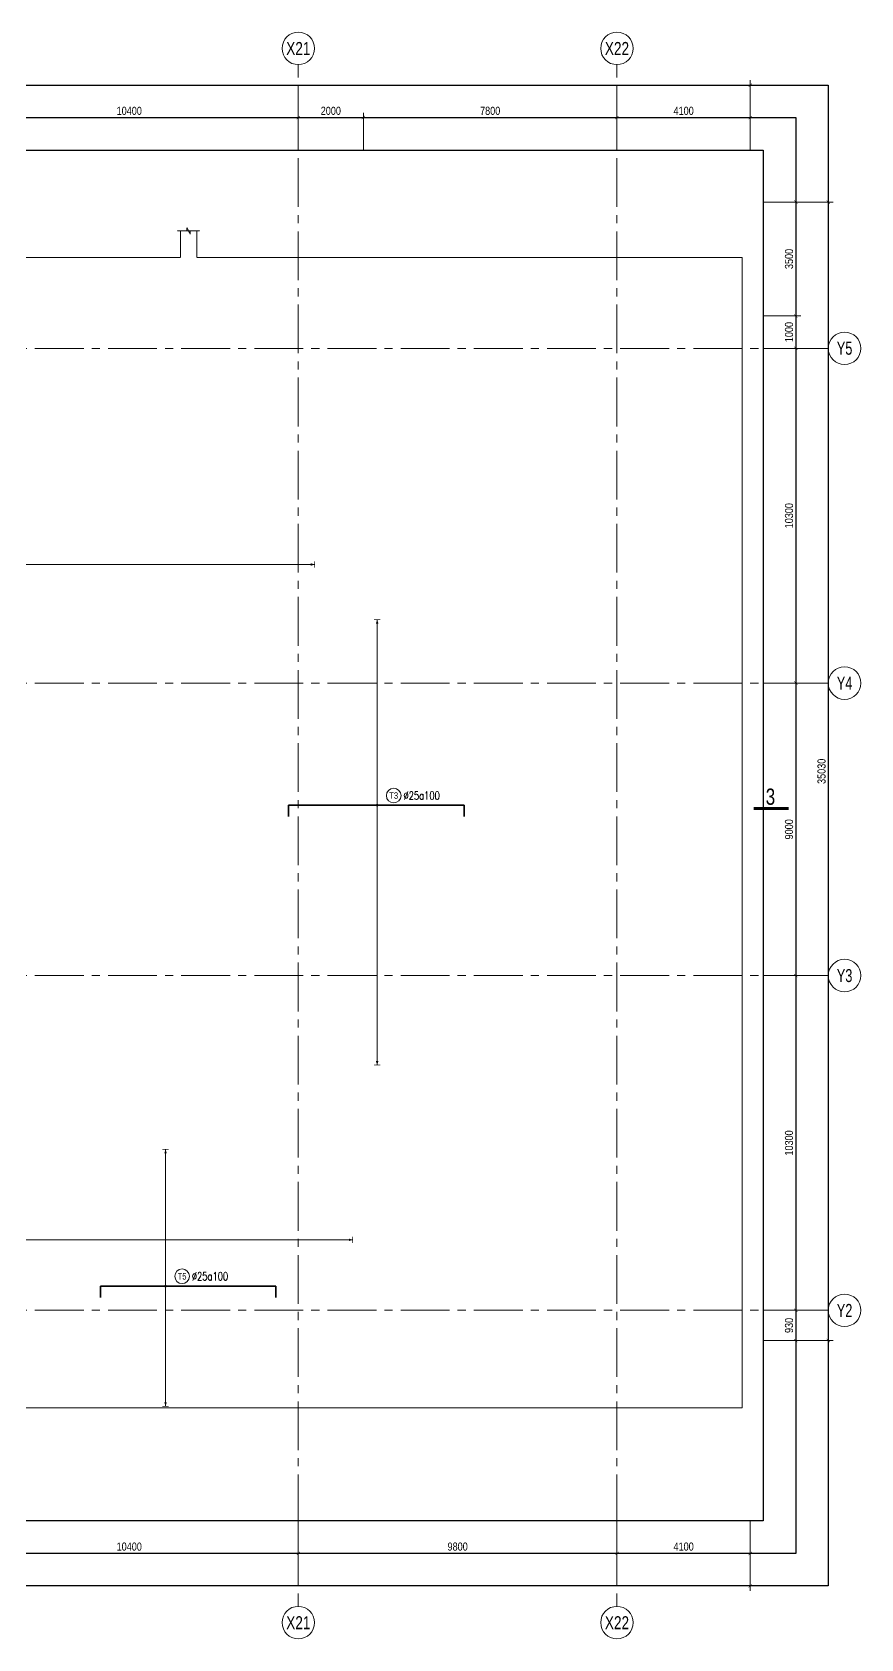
# Model space of a CAD drawing. Header units: millimetres. Extents: x -134772 to 596971, y -129535 to 35703.
# Drawn here: x 571485 to 596971, y -37177 to 12262 of the extents above; entities that cross this region are included whole.
import ezdxf
from ezdxf.enums import TextEntityAlignment as Align

# ---------------------------------------------------------------- set-up
doc = ezdxf.new("R2010")
doc.units = ezdxf.units.MM
doc.header["$MEASUREMENT"] = 0
for name, pattern in [('DASHED2', [0.375, 0.25, -0.125]), ('HIDDEN', [0.375, 0.25, -0.125]), ('POD_Grid$0$CENTER2', [1.125, 0.75, -0.125, 0.125, -0.125])]:
    doc.linetypes.add(name, pattern=pattern)
doc.layers.get('Defpoints').update_dxf_attribs({"color": 252})
for name, color, linetype, lineweight in [('NDC_S_ANNO', 7, 'Continuous', 20), ('NDC_S_CONTINUOUS', 3, 'Continuous', 20), ('NDC_S_DIM', 1, 'Continuous', 9), ('NDC_S_REBAR', 4, 'Continuous', 35), ('NDC_S_TEXT SYMBOL', 7, 'Continuous', 20), ('NDC_S_VN TEXT', 7, 'Continuous', 9), ('POD_Grid$0$NDC_S_AXIS', 5, 'POD_Grid$0$CENTER2', 13), ('POD_Grid$0$NDC_S_SYMBOL', 1, 'Continuous', 15), ('POD_Grid$0$NDC_S_TEXT SYMBOL', 7, 'Continuous', 20)]:
    doc.layers.add(name, color=color, linetype=linetype, lineweight=lineweight)
doc.styles.add('ARIAL', font='arial.ttf', dxfattribs={"width": 0.8})
doc.styles.add('NDC_ANNO', font='', dxfattribs={"width": 0.8})
doc.styles.add('NDC_ARIAL', font='arial.ttf', dxfattribs={"width": 0.8})
doc.styles.add('NDC_EN TXT', font='romans.shx', dxfattribs={"width": 0.8})
doc.styles.add('POD_Grid$0$NDC_ANNO', font='', dxfattribs={"width": 0.8})
doc.styles.get('NDC_ANNO').set_extended_font_data('Dotum')
doc.styles.get('POD_Grid$0$NDC_ANNO').set_extended_font_data('Dotum')
doc.dimstyles.new('NDC_1-100', dxfattribs={"dimscale": 100, "dimtxt": 2.5, "dimasz": 1, "dimexe": 1.5, "dimexo": 0, "dimgap": 0.8, "dimtad": 1, "dimdec": 0, "dimdsep": 46, "dimtxsty": 'NDC_ARIAL', "dimblk": 'DIMMARK', "dimcen": 49999.938995, "dimdle": 1.5, "dimclrd": 1, "dimclre": 1, "dimclrt": 3, "dimadec": 0, "dimazin": 0, "dimtfac": 1, "dimtdec": 0, "dimtix": 1, "dimtmove": 2, "dimatfit": 3, "dimfxl": 1, "dimarcsym": 0})

# ---------------------------------------------------------------- blocks, each defined once
blk = doc.blocks.new('*U51')
at = {"layer": 'POD_Grid$0$NDC_S_SYMBOL'}
blk.add_line((0, 5), (0, 9), dxfattribs=at)
blk.add_circle((0, 0), 5, dxfattribs=at)
at = {"layer": 'POD_Grid$0$NDC_S_TEXT SYMBOL', "color": 7, "style": 'POD_Grid$0$NDC_ANNO', "width": 0.8}
blk.add_attdef('GRID', text='', height=4, dxfattribs=at).set_placement((0, 0), align=Align.MIDDLE)
blk = doc.blocks.new('*U52')
at = {"layer": 'POD_Grid$0$NDC_S_SYMBOL'}
blk.add_line((5, 0), (9, 0), dxfattribs=at)
blk.add_circle((0, 0), 5, dxfattribs=at)
at = {"layer": 'POD_Grid$0$NDC_S_TEXT SYMBOL', "color": 7, "style": 'POD_Grid$0$NDC_ANNO', "width": 0.8}
blk.add_attdef('GRID', text='', height=4, rotation=270, dxfattribs=at).set_placement((0, 0), align=Align.MIDDLE)
blk = doc.blocks.new('DIMMARK')
at = {"layer": 'NDC_S_DIM', "color": 1}
blk.add_line((-1.5, 0), (1, 0), dxfattribs=at)
at = {"layer": 'NDC_S_DIM', "color": 2, "const_width": 0.15}
blk.add_lwpolyline([(-0.5, -0.5), (0.5, 0.5)], dxfattribs=at)
blk = doc.blocks.new('*D554')
at = {"layer": 'Defpoints', "color": 0, "transparency": 16777216}
for p in [(40300, -5549), (50700, -5549), (50700, -6549)]:
    blk.add_point(p, dxfattribs=at)
at = {"layer": 'NDC_S_DIM', "color": 1, "lineweight": -2, "transparency": 16777216}
for p, q in [((40300, -5549), (40300, -6699)), ((50700, -5549), (50700, -6699)), ((40400, -6549), (50600, -6549))]:
    blk.add_line(p, q, dxfattribs=at)
at = {"layer": 'NDC_S_DIM', "color": 1, "lineweight": -2, "transparency": 16777216, "xscale": 100, "yscale": 100, "zscale": 100, "rotation": 180}
blk.add_blockref('DIMMARK', (40300, -6549), dxfattribs=at)
at = {"layer": 'NDC_S_DIM', "color": 1, "lineweight": -2, "transparency": 16777216, "xscale": 100, "yscale": 100, "zscale": 100}
blk.add_blockref('DIMMARK', (50700, -6549), dxfattribs=at)
at = {"layer": 'NDC_S_DIM', "color": 3, "transparency": 16777216, "insert": (45500, -6341), "char_height": 250, "attachment_point": 5, "style": 'NDC_ARIAL'}
blk.add_mtext('10400', dxfattribs=at)
blk = doc.blocks.new('*D555')
at = {"layer": 'Defpoints', "color": 0, "transparency": 16777216}
for p in [(50700, -5549), (60500, -5549), (60500, -6549)]:
    blk.add_point(p, dxfattribs=at)
at = {"layer": 'NDC_S_DIM', "color": 1, "lineweight": -2, "transparency": 16777216}
for p, q in [((50700, -5549), (50700, -6699)), ((60500, -5549), (60500, -6699)), ((50800, -6549), (60400, -6549))]:
    blk.add_line(p, q, dxfattribs=at)
at = {"layer": 'NDC_S_DIM', "color": 1, "lineweight": -2, "transparency": 16777216, "xscale": 100, "yscale": 100, "zscale": 100, "rotation": 180}
blk.add_blockref('DIMMARK', (50700, -6549), dxfattribs=at)
at = {"layer": 'NDC_S_DIM', "color": 1, "lineweight": -2, "transparency": 16777216, "xscale": 100, "yscale": 100, "zscale": 100}
blk.add_blockref('DIMMARK', (60500, -6549), dxfattribs=at)
at = {"layer": 'NDC_S_DIM', "color": 3, "transparency": 16777216, "insert": (55600, -6341), "char_height": 250, "attachment_point": 5, "style": 'NDC_ARIAL'}
blk.add_mtext('9800', dxfattribs=at)
blk = doc.blocks.new('*D556')
at = {"layer": 'Defpoints', "color": 0, "transparency": 16777216}
for p in [(60500, -5549), (64600, -5549), (64600, -6549)]:
    blk.add_point(p, dxfattribs=at)
at = {"layer": 'NDC_S_DIM', "color": 1, "lineweight": -2, "transparency": 16777216}
for p, q in [((60500, -5549), (60500, -6699)), ((64600, -5549), (64600, -6699)), ((60600, -6549), (64500, -6549))]:
    blk.add_line(p, q, dxfattribs=at)
at = {"layer": 'NDC_S_DIM', "color": 1, "lineweight": -2, "transparency": 16777216, "xscale": 100, "yscale": 100, "zscale": 100, "rotation": 180}
blk.add_blockref('DIMMARK', (60500, -6549), dxfattribs=at)
at = {"layer": 'NDC_S_DIM', "color": 1, "lineweight": -2, "transparency": 16777216, "xscale": 100, "yscale": 100, "zscale": 100}
blk.add_blockref('DIMMARK', (64600, -6549), dxfattribs=at)
at = {"layer": 'NDC_S_DIM', "color": 3, "transparency": 16777216, "insert": (62550, -6341), "char_height": 250, "attachment_point": 5, "style": 'NDC_ARIAL'}
blk.add_mtext('4100', dxfattribs=at)
blk = doc.blocks.new('*D557')
at = {"layer": 'Defpoints', "color": 0, "transparency": 16777216}
for p in [(0, -5549), (64600, -5549), (64600, -7549)]:
    blk.add_point(p, dxfattribs=at)
at = {"layer": 'NDC_S_DIM', "color": 1, "lineweight": -2, "transparency": 16777216}
for p, q in [((0, -5549), (0, -7699)), ((64600, -5549), (64600, -7699)), ((100, -7549), (64500, -7549))]:
    blk.add_line(p, q, dxfattribs=at)
at = {"layer": 'NDC_S_DIM', "color": 1, "lineweight": -2, "transparency": 16777216, "xscale": 100, "yscale": 100, "zscale": 100, "rotation": 180}
blk.add_blockref('DIMMARK', (0, -7549), dxfattribs=at)
at = {"layer": 'NDC_S_DIM', "color": 1, "lineweight": -2, "transparency": 16777216, "xscale": 100, "yscale": 100, "zscale": 100}
blk.add_blockref('DIMMARK', (64600, -7549), dxfattribs=at)
at = {"layer": 'NDC_S_DIM', "color": 3, "transparency": 16777216, "insert": (32300, -7341), "char_height": 250, "attachment_point": 5, "style": 'NDC_ARIAL'}
blk.add_mtext('64600', dxfattribs=at)
blk = doc.blocks.new('*D563')
at = {"layer": 'Defpoints', "color": 0, "transparency": 16777216}
for p in [(50700, 37630), (40300, 36630), (50700, 36630)]:
    blk.add_point(p, dxfattribs=at)
at = {"layer": 'NDC_S_DIM', "color": 1, "lineweight": -2, "transparency": 16777216}
for p, q in [((40300, 36630), (40300, 37780)), ((40400, 37630), (50600, 37630)), ((50700, 36630), (50700, 37780))]:
    blk.add_line(p, q, dxfattribs=at)
at = {"layer": 'NDC_S_DIM', "color": 1, "lineweight": -2, "transparency": 16777216, "xscale": 100, "yscale": 100, "zscale": 100, "rotation": 180}
blk.add_blockref('DIMMARK', (40300, 37630), dxfattribs=at)
at = {"layer": 'NDC_S_DIM', "color": 1, "lineweight": -2, "transparency": 16777216, "xscale": 100, "yscale": 100, "zscale": 100}
blk.add_blockref('DIMMARK', (50700, 37630), dxfattribs=at)
at = {"layer": 'NDC_S_DIM', "color": 3, "transparency": 16777216, "insert": (45500, 37837), "char_height": 250, "attachment_point": 5, "style": 'NDC_ARIAL'}
blk.add_mtext('10400', dxfattribs=at)
blk = doc.blocks.new('*D564')
at = {"layer": 'Defpoints', "color": 0, "transparency": 16777216}
for p in [(52700, 37630), (50700, 36630), (52700, 36630)]:
    blk.add_point(p, dxfattribs=at)
at = {"layer": 'NDC_S_DIM', "color": 1, "lineweight": -2, "transparency": 16777216}
for p, q in [((50700, 36630), (50700, 37780)), ((50800, 37630), (52600, 37630)), ((52700, 36630), (52700, 37780))]:
    blk.add_line(p, q, dxfattribs=at)
at = {"layer": 'NDC_S_DIM', "color": 1, "lineweight": -2, "transparency": 16777216, "xscale": 100, "yscale": 100, "zscale": 100, "rotation": 180}
blk.add_blockref('DIMMARK', (50700, 37630), dxfattribs=at)
at = {"layer": 'NDC_S_DIM', "color": 1, "lineweight": -2, "transparency": 16777216, "xscale": 100, "yscale": 100, "zscale": 100}
blk.add_blockref('DIMMARK', (52700, 37630), dxfattribs=at)
at = {"layer": 'NDC_S_DIM', "color": 3, "transparency": 16777216, "insert": (51700, 37837), "char_height": 250, "attachment_point": 5, "style": 'NDC_ARIAL'}
blk.add_mtext('2000', dxfattribs=at)
blk = doc.blocks.new('*D565')
at = {"layer": 'Defpoints', "color": 0, "transparency": 16777216}
for p in [(64600, 37630), (60500, 36630), (64600, 36630)]:
    blk.add_point(p, dxfattribs=at)
at = {"layer": 'NDC_S_DIM', "color": 1, "lineweight": -2, "transparency": 16777216}
for p, q in [((60500, 36630), (60500, 37780)), ((60600, 37630), (64500, 37630)), ((64600, 36630), (64600, 37780))]:
    blk.add_line(p, q, dxfattribs=at)
at = {"layer": 'NDC_S_DIM', "color": 1, "lineweight": -2, "transparency": 16777216, "xscale": 100, "yscale": 100, "zscale": 100, "rotation": 180}
blk.add_blockref('DIMMARK', (60500, 37630), dxfattribs=at)
at = {"layer": 'NDC_S_DIM', "color": 1, "lineweight": -2, "transparency": 16777216, "xscale": 100, "yscale": 100, "zscale": 100}
blk.add_blockref('DIMMARK', (64600, 37630), dxfattribs=at)
at = {"layer": 'NDC_S_DIM', "color": 3, "transparency": 16777216, "insert": (62550, 37837), "char_height": 250, "attachment_point": 5, "style": 'NDC_ARIAL'}
blk.add_mtext('4100', dxfattribs=at)
blk = doc.blocks.new('*D566')
at = {"layer": 'Defpoints', "color": 0, "transparency": 16777216}
for p in [(64600, 38630), (0, 36630), (64600, 36630)]:
    blk.add_point(p, dxfattribs=at)
at = {"layer": 'NDC_S_DIM', "color": 1, "lineweight": -2, "transparency": 16777216}
for p, q in [((0, 36630), (0, 38780)), ((100, 38630), (64500, 38630)), ((64600, 36630), (64600, 38780))]:
    blk.add_line(p, q, dxfattribs=at)
at = {"layer": 'NDC_S_DIM', "color": 1, "lineweight": -2, "transparency": 16777216, "xscale": 100, "yscale": 100, "zscale": 100, "rotation": 180}
blk.add_blockref('DIMMARK', (0, 38630), dxfattribs=at)
at = {"layer": 'NDC_S_DIM', "color": 1, "lineweight": -2, "transparency": 16777216, "xscale": 100, "yscale": 100, "zscale": 100}
blk.add_blockref('DIMMARK', (64600, 38630), dxfattribs=at)
at = {"layer": 'NDC_S_DIM', "color": 3, "transparency": 16777216, "insert": (32300, 38837), "char_height": 250, "attachment_point": 5, "style": 'NDC_ARIAL'}
blk.add_mtext('64600', dxfattribs=at)
blk = doc.blocks.new('*D575')
at = {"layer": 'Defpoints', "color": 0, "transparency": 16777216}
for p in [(65000, 930), (66000, 930), (65000, 0)]:
    blk.add_point(p, dxfattribs=at)
at = {"layer": 'NDC_S_DIM', "color": 1, "lineweight": -2, "transparency": 16777216}
for p, q in [((65000, 930), (66150, 930)), ((66000, 100), (66000, 830)), ((65000, 0), (66150, 0))]:
    blk.add_line(p, q, dxfattribs=at)
at = {"layer": 'NDC_S_DIM', "color": 1, "lineweight": -2, "transparency": 16777216, "xscale": 100, "yscale": 100, "zscale": 100}
for p, rotation in [((66000, 930), 90), ((66000, 0), 270)]:
    blk.add_blockref('DIMMARK', p, dxfattribs=dict(at, rotation=rotation))
at = {"layer": 'NDC_S_DIM', "color": 3, "transparency": 16777216, "insert": (65792, 465), "char_height": 250, "attachment_point": 5, "rotation": 90, "style": 'NDC_ARIAL'}
blk.add_mtext('930', dxfattribs=at)
blk = doc.blocks.new('*D576')
at = {"layer": 'Defpoints', "color": 0, "transparency": 16777216}
for p in [(65000, 11230), (66000, 11230), (65000, 930)]:
    blk.add_point(p, dxfattribs=at)
at = {"layer": 'NDC_S_DIM', "color": 1, "lineweight": -2, "transparency": 16777216}
for p, q in [((65000, 11230), (66150, 11230)), ((66000, 1030), (66000, 11130)), ((65000, 930), (66150, 930))]:
    blk.add_line(p, q, dxfattribs=at)
at = {"layer": 'NDC_S_DIM', "color": 1, "lineweight": -2, "transparency": 16777216, "xscale": 100, "yscale": 100, "zscale": 100}
for p, rotation in [((66000, 11230), 90), ((66000, 930), 270)]:
    blk.add_blockref('DIMMARK', p, dxfattribs=dict(at, rotation=rotation))
at = {"layer": 'NDC_S_DIM', "color": 3, "transparency": 16777216, "insert": (65792, 6080), "char_height": 250, "attachment_point": 5, "rotation": 90, "style": 'NDC_ARIAL'}
blk.add_mtext('10300', dxfattribs=at)
blk = doc.blocks.new('*D577')
at = {"layer": 'Defpoints', "color": 0, "transparency": 16777216}
for p in [(65000, 20230), (66000, 20230), (65000, 11230)]:
    blk.add_point(p, dxfattribs=at)
at = {"layer": 'NDC_S_DIM', "color": 1, "lineweight": -2, "transparency": 16777216}
for p, q in [((65000, 20230), (66150, 20230)), ((66000, 11330), (66000, 20130)), ((65000, 11230), (66150, 11230))]:
    blk.add_line(p, q, dxfattribs=at)
at = {"layer": 'NDC_S_DIM', "color": 1, "lineweight": -2, "transparency": 16777216, "xscale": 100, "yscale": 100, "zscale": 100}
for p, rotation in [((66000, 20230), 90), ((66000, 11230), 270)]:
    blk.add_blockref('DIMMARK', p, dxfattribs=dict(at, rotation=rotation))
at = {"layer": 'NDC_S_DIM', "color": 3, "transparency": 16777216, "insert": (65792, 15730), "char_height": 250, "attachment_point": 5, "rotation": 90, "style": 'NDC_ARIAL'}
blk.add_mtext('9000', dxfattribs=at)
blk = doc.blocks.new('*D578')
at = {"layer": 'Defpoints', "color": 0, "transparency": 16777216}
for p in [(65000, 30530), (66000, 30530), (65000, 20230)]:
    blk.add_point(p, dxfattribs=at)
at = {"layer": 'NDC_S_DIM', "color": 1, "lineweight": -2, "transparency": 16777216}
for p, q in [((65000, 30530), (66150, 30530)), ((66000, 20330), (66000, 30430)), ((65000, 20230), (66150, 20230))]:
    blk.add_line(p, q, dxfattribs=at)
at = {"layer": 'NDC_S_DIM', "color": 1, "lineweight": -2, "transparency": 16777216, "xscale": 100, "yscale": 100, "zscale": 100}
for p, rotation in [((66000, 30530), 90), ((66000, 20230), 270)]:
    blk.add_blockref('DIMMARK', p, dxfattribs=dict(at, rotation=rotation))
at = {"layer": 'NDC_S_DIM', "color": 3, "transparency": 16777216, "insert": (65792, 25380), "char_height": 250, "attachment_point": 5, "rotation": 90, "style": 'NDC_ARIAL'}
blk.add_mtext('10300', dxfattribs=at)
blk = doc.blocks.new('*D579')
at = {"layer": 'Defpoints', "color": 0, "transparency": 16777216}
for p in [(65000, 31530), (66000, 31530), (65000, 30530)]:
    blk.add_point(p, dxfattribs=at)
at = {"layer": 'NDC_S_DIM', "color": 1, "lineweight": -2, "transparency": 16777216}
for p, q in [((65000, 31530), (66150, 31530)), ((66000, 30630), (66000, 31430)), ((65000, 30530), (66150, 30530))]:
    blk.add_line(p, q, dxfattribs=at)
at = {"layer": 'NDC_S_DIM', "color": 1, "lineweight": -2, "transparency": 16777216, "xscale": 100, "yscale": 100, "zscale": 100}
for p, rotation in [((66000, 31530), 90), ((66000, 30530), 270)]:
    blk.add_blockref('DIMMARK', p, dxfattribs=dict(at, rotation=rotation))
at = {"layer": 'NDC_S_DIM', "color": 3, "transparency": 16777216, "insert": (65792, 31030), "char_height": 250, "attachment_point": 5, "rotation": 90, "style": 'NDC_ARIAL'}
blk.add_mtext('1000', dxfattribs=at)
blk = doc.blocks.new('*D580')
at = {"layer": 'Defpoints', "color": 0, "transparency": 16777216}
for p in [(65000, 35030), (66000, 35030), (65000, 31530)]:
    blk.add_point(p, dxfattribs=at)
at = {"layer": 'NDC_S_DIM', "color": 1, "lineweight": -2, "transparency": 16777216}
for p, q in [((65000, 35030), (66150, 35030)), ((66000, 31630), (66000, 34930)), ((65000, 31530), (66150, 31530))]:
    blk.add_line(p, q, dxfattribs=at)
at = {"layer": 'NDC_S_DIM', "color": 1, "lineweight": -2, "transparency": 16777216, "xscale": 100, "yscale": 100, "zscale": 100}
for p, rotation in [((66000, 35030), 90), ((66000, 31530), 270)]:
    blk.add_blockref('DIMMARK', p, dxfattribs=dict(at, rotation=rotation))
at = {"layer": 'NDC_S_DIM', "color": 3, "transparency": 16777216, "insert": (65792, 33280), "char_height": 250, "attachment_point": 5, "rotation": 90, "style": 'NDC_ARIAL'}
blk.add_mtext('3500', dxfattribs=at)
blk = doc.blocks.new('*D581')
at = {"layer": 'Defpoints', "color": 0, "transparency": 16777216}
for p in [(65000, 35030), (67000, 35030), (65000, 0)]:
    blk.add_point(p, dxfattribs=at)
at = {"layer": 'NDC_S_DIM', "color": 1, "lineweight": -2, "transparency": 16777216}
for p, q in [((65000, 35030), (67150, 35030)), ((67000, 100), (67000, 34930)), ((65000, 0), (67150, 0))]:
    blk.add_line(p, q, dxfattribs=at)
at = {"layer": 'NDC_S_DIM', "color": 1, "lineweight": -2, "transparency": 16777216, "xscale": 100, "yscale": 100, "zscale": 100}
for p, rotation in [((67000, 35030), 90), ((67000, 0), 270)]:
    blk.add_blockref('DIMMARK', p, dxfattribs=dict(at, rotation=rotation))
at = {"layer": 'NDC_S_DIM', "color": 3, "transparency": 16777216, "insert": (66792, 17515), "char_height": 250, "attachment_point": 5, "rotation": 90, "style": 'NDC_ARIAL'}
blk.add_mtext('35030', dxfattribs=at)
blk = doc.blocks.new('*D582')
at = {"layer": 'Defpoints', "color": 0, "transparency": 16777216}
for p in [(60500, 37630), (52700, 36630), (60500, 36630)]:
    blk.add_point(p, dxfattribs=at)
at = {"layer": 'NDC_S_DIM', "color": 1, "lineweight": -2, "transparency": 16777216}
for p, q in [((52700, 36630), (52700, 37780)), ((52800, 37630), (60400, 37630)), ((60500, 36630), (60500, 37780))]:
    blk.add_line(p, q, dxfattribs=at)
at = {"layer": 'NDC_S_DIM', "color": 1, "lineweight": -2, "transparency": 16777216, "xscale": 100, "yscale": 100, "zscale": 100, "rotation": 180}
blk.add_blockref('DIMMARK', (52700, 37630), dxfattribs=at)
at = {"layer": 'NDC_S_DIM', "color": 1, "lineweight": -2, "transparency": 16777216, "xscale": 100, "yscale": 100, "zscale": 100}
blk.add_blockref('DIMMARK', (60500, 37630), dxfattribs=at)
at = {"layer": 'NDC_S_DIM', "color": 3, "transparency": 16777216, "insert": (56600, 37837), "char_height": 250, "attachment_point": 5, "style": 'NDC_ARIAL'}
blk.add_mtext('7800', dxfattribs=at)
blk = doc.blocks.new('*U1440')
h = blk.add_hatch(color=6)
edge = h.paths.add_edge_path()
edge.add_arc((-2.99, 0), 0.3, 0, 360)
at = {"ltscale": 500}
for p, q in [((0, 0), (-30.24, 0)), ((-30.24, 0), (-30.24, -3.5)), ((0, 0), (23.76, 0)), ((23.76, 0), (23.76, -3.5))]:
    blk.add_line(p, q, dxfattribs=at)
at = {"layer": 'NDC_S_DIM', "color": 8}
for q in [(-2.99, 57.1), (-2.99, -79.9)]:
    blk.add_line((-2.99, 0), q, dxfattribs=at)
for points in [[(-3.99, 57.1, 0.2, 0.2, 0), (-1.99, 57.1, 0, 0, 0)], [(-3.99, -79.9, 0.2, 0.2, 0), (-1.99, -79.9, 0, 0, 0)]]:
    blk.add_lwpolyline(points, format="xyseb", dxfattribs=at)
at = {"layer": 'NDC_S_DIM'}
blk.add_circle((2.1, 3), 2.25, dxfattribs=at)
at = {"layer": 'NDC_S_DIM', "color": 6}
blk.add_circle((-2.99, 0), 0.3, dxfattribs=at)
at = {"layer": 'NDC_S_DIM', "color": 8}
for points in [[(-3.39, 55.9), (-2.99, 57.1), (-2.59, 55.9)], [(-3.39, -78.7), (-2.99, -79.9), (-2.59, -78.7)]]:
    blk.add_solid(points, dxfattribs=at)
at = {"layer": 'NDC_S_VN TEXT', "style": 'ARIAL', "width": 0.8}
blk.add_attdef('KHT', text='', height=2, dxfattribs=at).set_placement((2.1, 3), align=Align.MIDDLE_CENTER)
at = {"layer": 'NDC_S_VN TEXT', "color": 3, "style": 'NDC_EN TXT', "width": 0.75}
blk.add_attdef('DKT', (5.1, 1.75), '', height=2.5, dxfattribs=at)
blk = doc.blocks.new('*U1442')
at = {"layer": 'NDC_S_DIM', "color": 8}
blk.add_line((-2.99, 0), (-2.99, -342.11), dxfattribs=at)
blk.add_lwpolyline([(-3.99, -342.11, 0.2, 0.2, 0), (-1.99, -342.11, 0, 0, 0)], format="xyseb", dxfattribs=at)
blk.add_solid([(-3.39, -340.91), (-2.99, -342.11), (-2.59, -340.91)], dxfattribs=at)
at = {"layer": 'NDC_S_VN TEXT', "style": 'ARIAL', "width": 0.8}
blk.add_attdef('KHT', text='', height=2, dxfattribs=at).set_placement((2.1, 3), align=Align.MIDDLE_CENTER)
at = {"layer": 'NDC_S_VN TEXT', "color": 3, "style": 'NDC_EN TXT', "width": 0.75}
blk.add_attdef('DKT', (5.1, 1.75), '', height=2.5, dxfattribs=at)
blk = doc.blocks.new('*U275')
at = {"layer": 'NDC_S_ANNO', "color": 0, "linetype": 'ByBlock', "lineweight": -2}
blk.add_line((-4.36, 0), (1, 0), dxfattribs=at)
at = {"layer": 'NDC_S_ANNO', "ltscale": 0.005, "const_width": 0.5}
blk.add_lwpolyline([(1, 0), (-4.36, 0)], dxfattribs=at)
at = {"layer": 'NDC_S_TEXT SYMBOL', "linetype": 'ByBlock', "lineweight": -2, "style": 'NDC_ANNO', "width": 0.8}
blk.add_attdef('DETAIL', text='', height=2.5, dxfattribs=at).set_placement((-1.05, 1.82), align=Align.MIDDLE_RIGHT)
blk = doc.blocks.new('*U1439')
h = blk.add_hatch(color=6)
edge = h.paths.add_edge_path()
edge.add_arc((-2.99, 0), 0.3, 0, 360)
at = {"ltscale": 500}
for p, q in [((0, 0), (-23.04, 0)), ((-23.04, 0), (-23.04, -3.5)), ((0, 0), (30.96, 0)), ((30.96, 0), (30.96, -3.5))]:
    blk.add_line(p, q, dxfattribs=at)
at = {"layer": 'NDC_S_DIM', "color": 8}
for q in [(-2.99, 42.03), (-2.99, -36.97)]:
    blk.add_line((-2.99, 0), q, dxfattribs=at)
for points in [[(-3.99, 42.03, 0.2, 0.2, 0), (-1.99, 42.03, 0, 0, 0)], [(-3.99, -36.97, 0.2, 0.2, 0), (-1.99, -36.97, 0, 0, 0)]]:
    blk.add_lwpolyline(points, format="xyseb", dxfattribs=at)
at = {"layer": 'NDC_S_DIM'}
blk.add_circle((2.1, 3), 2.25, dxfattribs=at)
at = {"layer": 'NDC_S_DIM', "color": 6}
blk.add_circle((-2.99, 0), 0.3, dxfattribs=at)
at = {"layer": 'NDC_S_DIM', "color": 8}
for points in [[(-3.39, 40.83), (-2.99, 42.03), (-2.59, 40.83)], [(-3.39, -35.77), (-2.99, -36.97), (-2.59, -35.77)]]:
    blk.add_solid(points, dxfattribs=at)
at = {"layer": 'NDC_S_VN TEXT', "style": 'ARIAL', "width": 0.8}
blk.add_attdef('KHT', text='', height=2, dxfattribs=at).set_placement((2.1, 3), align=Align.MIDDLE_CENTER)
at = {"layer": 'NDC_S_VN TEXT', "color": 3, "style": 'NDC_EN TXT', "width": 0.75}
blk.add_attdef('DKT', (5.1, 1.75), '', height=2.5, dxfattribs=at)
blk = doc.blocks.new('*U1443')
at = {"layer": 'NDC_S_DIM', "color": 8}
blk.add_line((-2.99, 0), (-2.99, -199.31), dxfattribs=at)
blk.add_lwpolyline([(-3.99, -199.31, 0.2, 0.2, 0), (-1.99, -199.31, 0, 0, 0)], format="xyseb", dxfattribs=at)
blk.add_solid([(-3.39, -198.11), (-2.99, -199.31), (-2.59, -198.11)], dxfattribs=at)
at = {"layer": 'NDC_S_VN TEXT', "style": 'ARIAL', "width": 0.8}
blk.add_attdef('KHT', text='', height=2, dxfattribs=at).set_placement((2.1, 3), align=Align.MIDDLE_CENTER)
at = {"layer": 'NDC_S_VN TEXT', "color": 3, "style": 'NDC_EN TXT', "width": 0.75}
blk.add_attdef('DKT', (5.1, 1.75), '', height=2.5, dxfattribs=at)
blk = doc.blocks.new('luoi truc hotel')
at = {"layer": 'Defpoints'}
for points in [[(-2400, 38629.6), (67000, 38629.6), (67000, -7549.1), (-2400, -7549.1)], [(-1400, 37629.6), (66000, 37629.6), (66000, -6549.1), (-1400, -6549.1)], [(-400, 36629.6), (65000, 36629.6), (65000, -5549.1), (-400, -5549.1)]]:
    blk.add_lwpolyline(points, close=True, dxfattribs=at)
at = {"layer": 'POD_Grid$0$NDC_S_AXIS', "ltscale": 2000}
for points in [[(50700, 38629.6), (50700, -7549.1)], [(60500, 38629.6), (60500, -7549.1)], [(-2400, 30530), (67000, 30530)], [(-2400, 20230), (67000, 20230)], [(-2400, 11230), (67000, 11230)], [(-2400, 930), (67000, 930)]]:
    blk.add_lwpolyline(points, dxfattribs=at)
at = {"layer": 'POD_Grid$0$NDC_S_AXIS'}
ref = blk.add_blockref('*U51', (50700, 39759.6), dxfattribs=dict(at, xscale=-100, yscale=100, zscale=100, rotation=180))
ref.add_attrib('GRID', 'X21', dxfattribs={"layer": 'POD_Grid$0$NDC_S_TEXT SYMBOL', "color": 7, "height": 400, "style": 'POD_Grid$0$NDC_ANNO', "width": 0.8}).set_placement((50700, 39759.6), align=Align.MIDDLE)
ref = blk.add_blockref('*U51', (60500, 39759.6), dxfattribs=dict(at, xscale=-100, yscale=100, zscale=100, rotation=180))
ref.add_attrib('GRID', 'X22', dxfattribs={"layer": 'POD_Grid$0$NDC_S_TEXT SYMBOL', "color": 7, "height": 400, "style": 'POD_Grid$0$NDC_ANNO', "width": 0.8}).set_placement((60500, 39759.6), align=Align.MIDDLE)
ref = blk.add_blockref('*U52', (67500, 30530), dxfattribs=dict(at, xscale=-100, yscale=100, zscale=100))
ref.add_attrib('GRID', 'Y5', dxfattribs={"layer": 'POD_Grid$0$NDC_S_TEXT SYMBOL', "color": 7, "height": 400, "style": 'POD_Grid$0$NDC_ANNO', "width": 0.75}).set_placement((67500, 30530), align=Align.MIDDLE)
ref = blk.add_blockref('*U52', (67500, 20230), dxfattribs=dict(at, xscale=-100, yscale=100, zscale=100))
ref.add_attrib('GRID', 'Y4', dxfattribs={"layer": 'POD_Grid$0$NDC_S_TEXT SYMBOL', "color": 7, "height": 400, "style": 'POD_Grid$0$NDC_ANNO', "width": 0.75}).set_placement((67500, 20230), align=Align.MIDDLE)
ref = blk.add_blockref('*U52', (67500, 11230), dxfattribs=dict(at, xscale=-100, yscale=100, zscale=100))
ref.add_attrib('GRID', 'Y3', dxfattribs={"layer": 'POD_Grid$0$NDC_S_TEXT SYMBOL', "color": 7, "height": 400, "style": 'POD_Grid$0$NDC_ANNO', "width": 0.75}).set_placement((67500, 11230), align=Align.MIDDLE)
ref = blk.add_blockref('*U52', (67500, 930), dxfattribs=dict(at, xscale=-100, yscale=100, zscale=100))
ref.add_attrib('GRID', 'Y2', dxfattribs={"layer": 'POD_Grid$0$NDC_S_TEXT SYMBOL', "color": 7, "height": 400, "style": 'POD_Grid$0$NDC_ANNO', "width": 0.75}).set_placement((67500, 930), align=Align.MIDDLE)
at = {"layer": 'POD_Grid$0$NDC_S_AXIS', "xscale": 100, "yscale": 100, "zscale": 100}
for p, values in [((50700, -8679.1), {'GRID': 'X21'}), ((60500, -8679.1), {'GRID': 'X22'})]:
    blk.add_blockref('*U51', p, dxfattribs=at).add_auto_attribs(values)
at = {"layer": 'NDC_S_DIM'}
for base, p1, p2, picture, middle in [((64600, 38629.6), (0, 36629.6), (64600, 36629.6), '*D566', (32300, 38837.2)), ((50700, 37629.6), (40300, 36629.6), (50700, 36629.6), '*D563', (45500, 37837.2)), ((52700, 37629.6), (50700, 36629.6), (52700, 36629.6), '*D564', (51700, 37837.2)), ((60500, 37629.6), (52700, 36629.6), (60500, 36629.6), '*D582', (56600, 37837.2)), ((64600, 37629.6), (60500, 36629.6), (64600, 36629.6), '*D565', (62550, 37837.2)), ((64600, -7549.1), (0, -5549.1), (64600, -5549.1), '*D557', (32300, -7341.5)), ((50700, -6549.1), (40300, -5549.1), (50700, -5549.1), '*D554', (45500, -6341.5)), ((60500, -6549.1), (50700, -5549.1), (60500, -5549.1), '*D555', (55600, -6341.5)), ((64600, -6549.1), (60500, -5549.1), (64600, -5549.1), '*D556', (62550, -6341.5))]:
    dim = blk.add_linear_dim(base=base, p1=p1, p2=p2, dimstyle='NDC_1-100', dxfattribs=at)
    dim.commit()
    dim.dimension.update_dxf_attribs({"geometry": picture, "text_midpoint": middle})
for base, p1, p2, picture, middle in [((66000, 35030.4919), (65000, 31530), (65000, 35030.4919), '*D580', (65792.2715, 33280.246)), ((67000, 35030.4919), (65000, 0), (65000, 35030.4919), '*D581', (66792.2715, 17515.246)), ((66000, 31530), (65000, 30530), (65000, 31530), '*D579', (65792.4, 31030)), ((66000, 30530), (65000, 20230), (65000, 30530), '*D578', (65792.3, 25380)), ((66000, 20230), (65000, 11230), (65000, 20230), '*D577', (65792.4, 15730)), ((66000, 11230), (65000, 930), (65000, 11230), '*D576', (65792.3, 6080)), ((66000, 930), (65000, 0), (65000, 930), '*D575', (65792.3, 465))]:
    dim = blk.add_linear_dim(base=base, p1=p1, p2=p2, angle=90, dimstyle='NDC_1-100', dxfattribs=at)
    dim.commit()
    dim.dimension.update_dxf_attribs({"geometry": picture, "text_midpoint": middle})

msp = doc.modelspace()

# ---------------------------------------------------------------- linework, layer by layer
at = {"layer": 'NDC_S_CONTINUOUS', "linetype": 'HIDDEN'}
msp.add_lwpolyline([(581670.7, 5332), (577670.7, 5332), (577670.7, 5332), (576545.7, 5332), (576545.7, 6144.3), (576045.7, 6144.3), (576045.7, 5332), (555320.7, 5332), (555320.7, 6132.2), (548420.7, 6132.2), (548420.7, 5332), (528970.7, 5332), (528970.7, -30068.3), (593320.7, -30068.3), (593320.7, 5332), (581670.7, 5332), (581670.7, 5332)], dxfattribs=at)
at = {"layer": 'NDC_S_DIM', "linetype": 'HIDDEN'}
msp.add_lwpolyline([(576645.7, 6144.3), (576345.7, 6144.3), (576345.7, 6044.3), (576245.7, 6244.3), (576245.7, 6144.3), (575945.7, 6144.3)], dxfattribs=at)

# ---------------------------------------------------------------- block references
at = {"layer": 'NDC_S_DIM'}
msp.add_blockref('luoi truc hotel', (528970.7, -27997.8), dxfattribs=at)
at = {"layer": 'NDC_S_REBAR', "linetype": 'DASHED2', "xscale": 100, "yscale": 100, "zscale": 100, "rotation": 90}
for name, p in [('*U1442', (545959.9, -3820.4)), ('*U1443', (561415.2, -24599.9))]:
    msp.add_blockref(name, p, dxfattribs=at)
at = {"layer": 'NDC_S_REBAR', "linetype": 'DASHED2', "xscale": 100, "yscale": 100, "zscale": 100}
for name, p, values in [('*U1440', (582394.9, -11528.1), {'KHT': 'T3', 'DKT': '%%C25a100'}), ('*U1439', (575885.9, -26320.9), {'KHT': 'T5', 'DKT': '%%C25a100'})]:
    msp.add_blockref(name, p, dxfattribs=at).add_auto_attribs(values)
at = {"layer": 'NDC_S_VN TEXT', "xscale": 200, "yscale": 200, "zscale": 200}
msp.add_blockref('*U275', (594546.5, -11626.6), dxfattribs=at).add_auto_attribs({'DETAIL': '3'})

doc.saveas('drawing.dxf')
